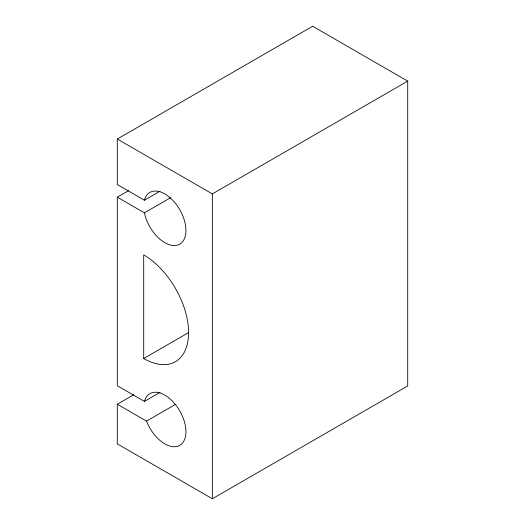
<?xml version="1.0" encoding="UTF-8"?>
<svg xmlns="http://www.w3.org/2000/svg" width="525" height="525" viewBox="0 0 525 525"><rect width="100%" height="100%" fill="white"/><g stroke="black" fill="none" stroke-linecap="round" stroke-linejoin="round"><path stroke-width="0.79" d="M117.298 404.25L146.528 421.129A29.866 17.246 60 0 0 179.753 445.358A29.866 17.246 60 0 0 175.383 404.467A29.866 17.246 60 0 0 144.421 401.402L117.298 385.744L117.298 197.177L144.421 212.828A29.866 17.246 60 0 0 176.932 245.267A29.866 17.246 60 0 0 176.932 205.314A29.866 17.246 60 0 0 144.421 200.209L117.298 184.551L117.298 139.04L312.657 26.25L407.702 81.119L407.702 385.96L212.343 498.75L117.298 443.881L117.298 404.25L133.639 394.82M117.298 197.177L128.664 190.614M144.421 200.209L160.046 191.185M144.421 212.828L170.704 197.656M117.298 139.04L212.343 193.909L407.702 81.119M143.699 358.523A63.472 36.645 60 0 0 188.58 332.614A63.472 36.645 60 0 0 143.699 254.881L143.699 358.523L188.455 332.686M144.421 401.402L160.046 392.378M146.528 421.129L175.658 404.309M212.343 193.909L212.343 498.75"/></g></svg>
